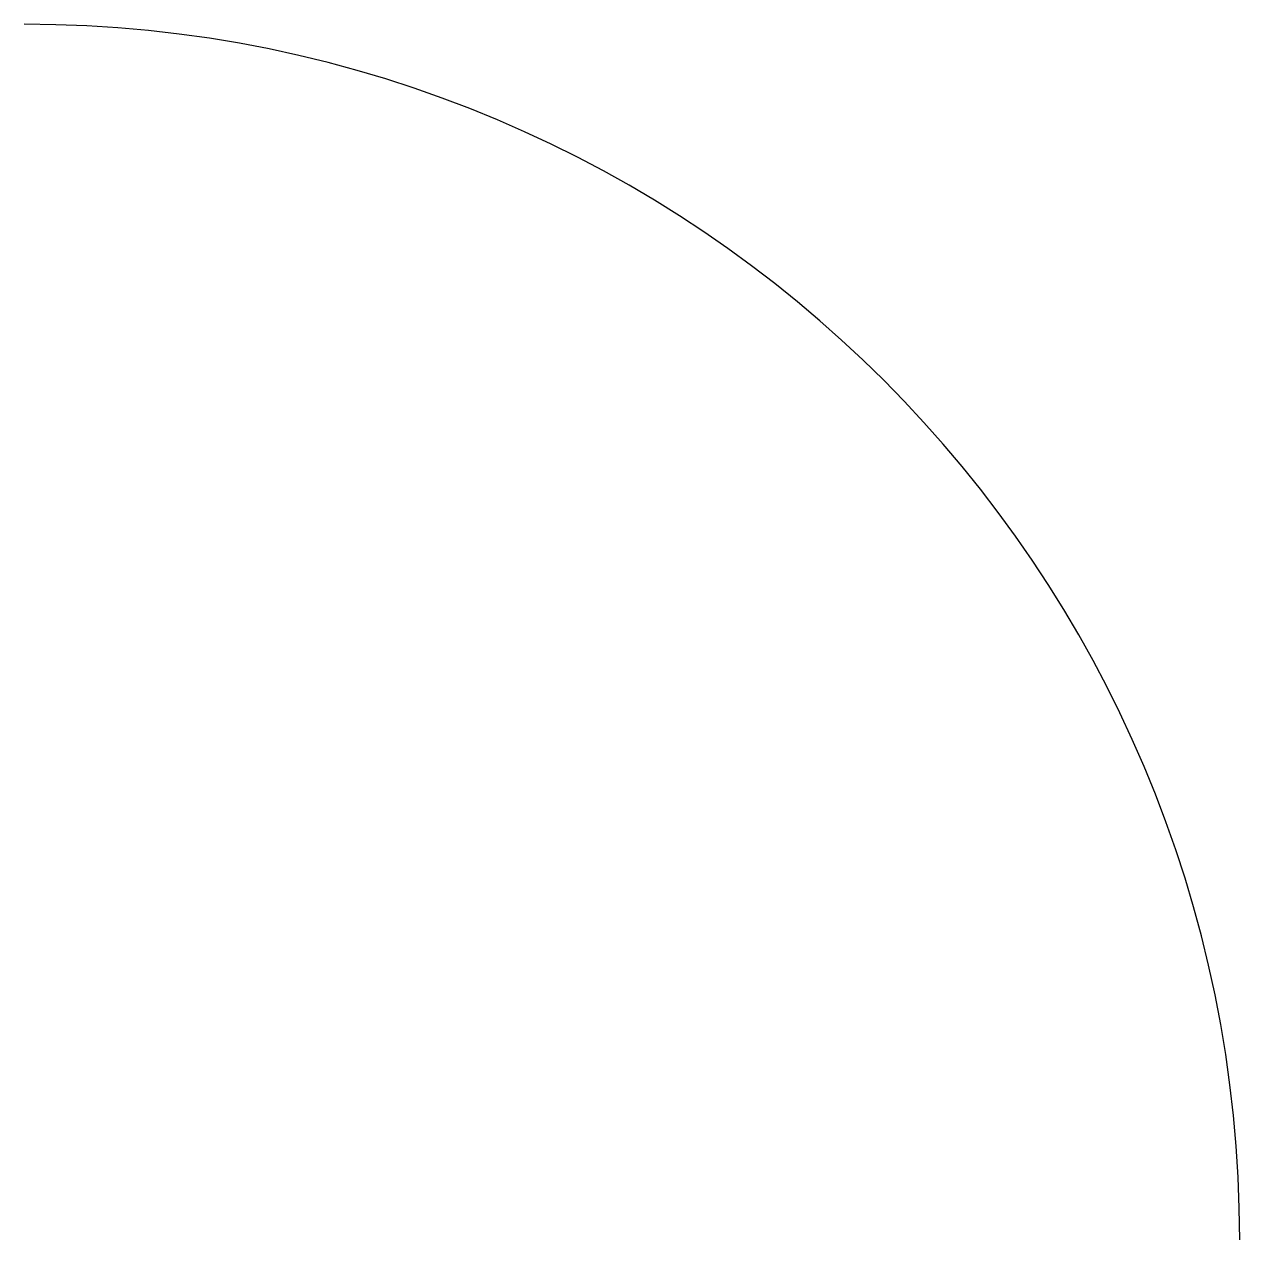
# Model space of a CAD drawing. Header units: inches. Extents: x 0 to 3, y 0 to 3.
import ezdxf

# ---------------------------------------------------------------- set-up
doc = ezdxf.new("R2010")
doc.units = ezdxf.units.IN

msp = doc.modelspace()

# ---------------------------------------------------------------- linework, layer by layer
msp.add_arc((0, 0), 3, 0, 90)

doc.saveas('drawing.dxf')
